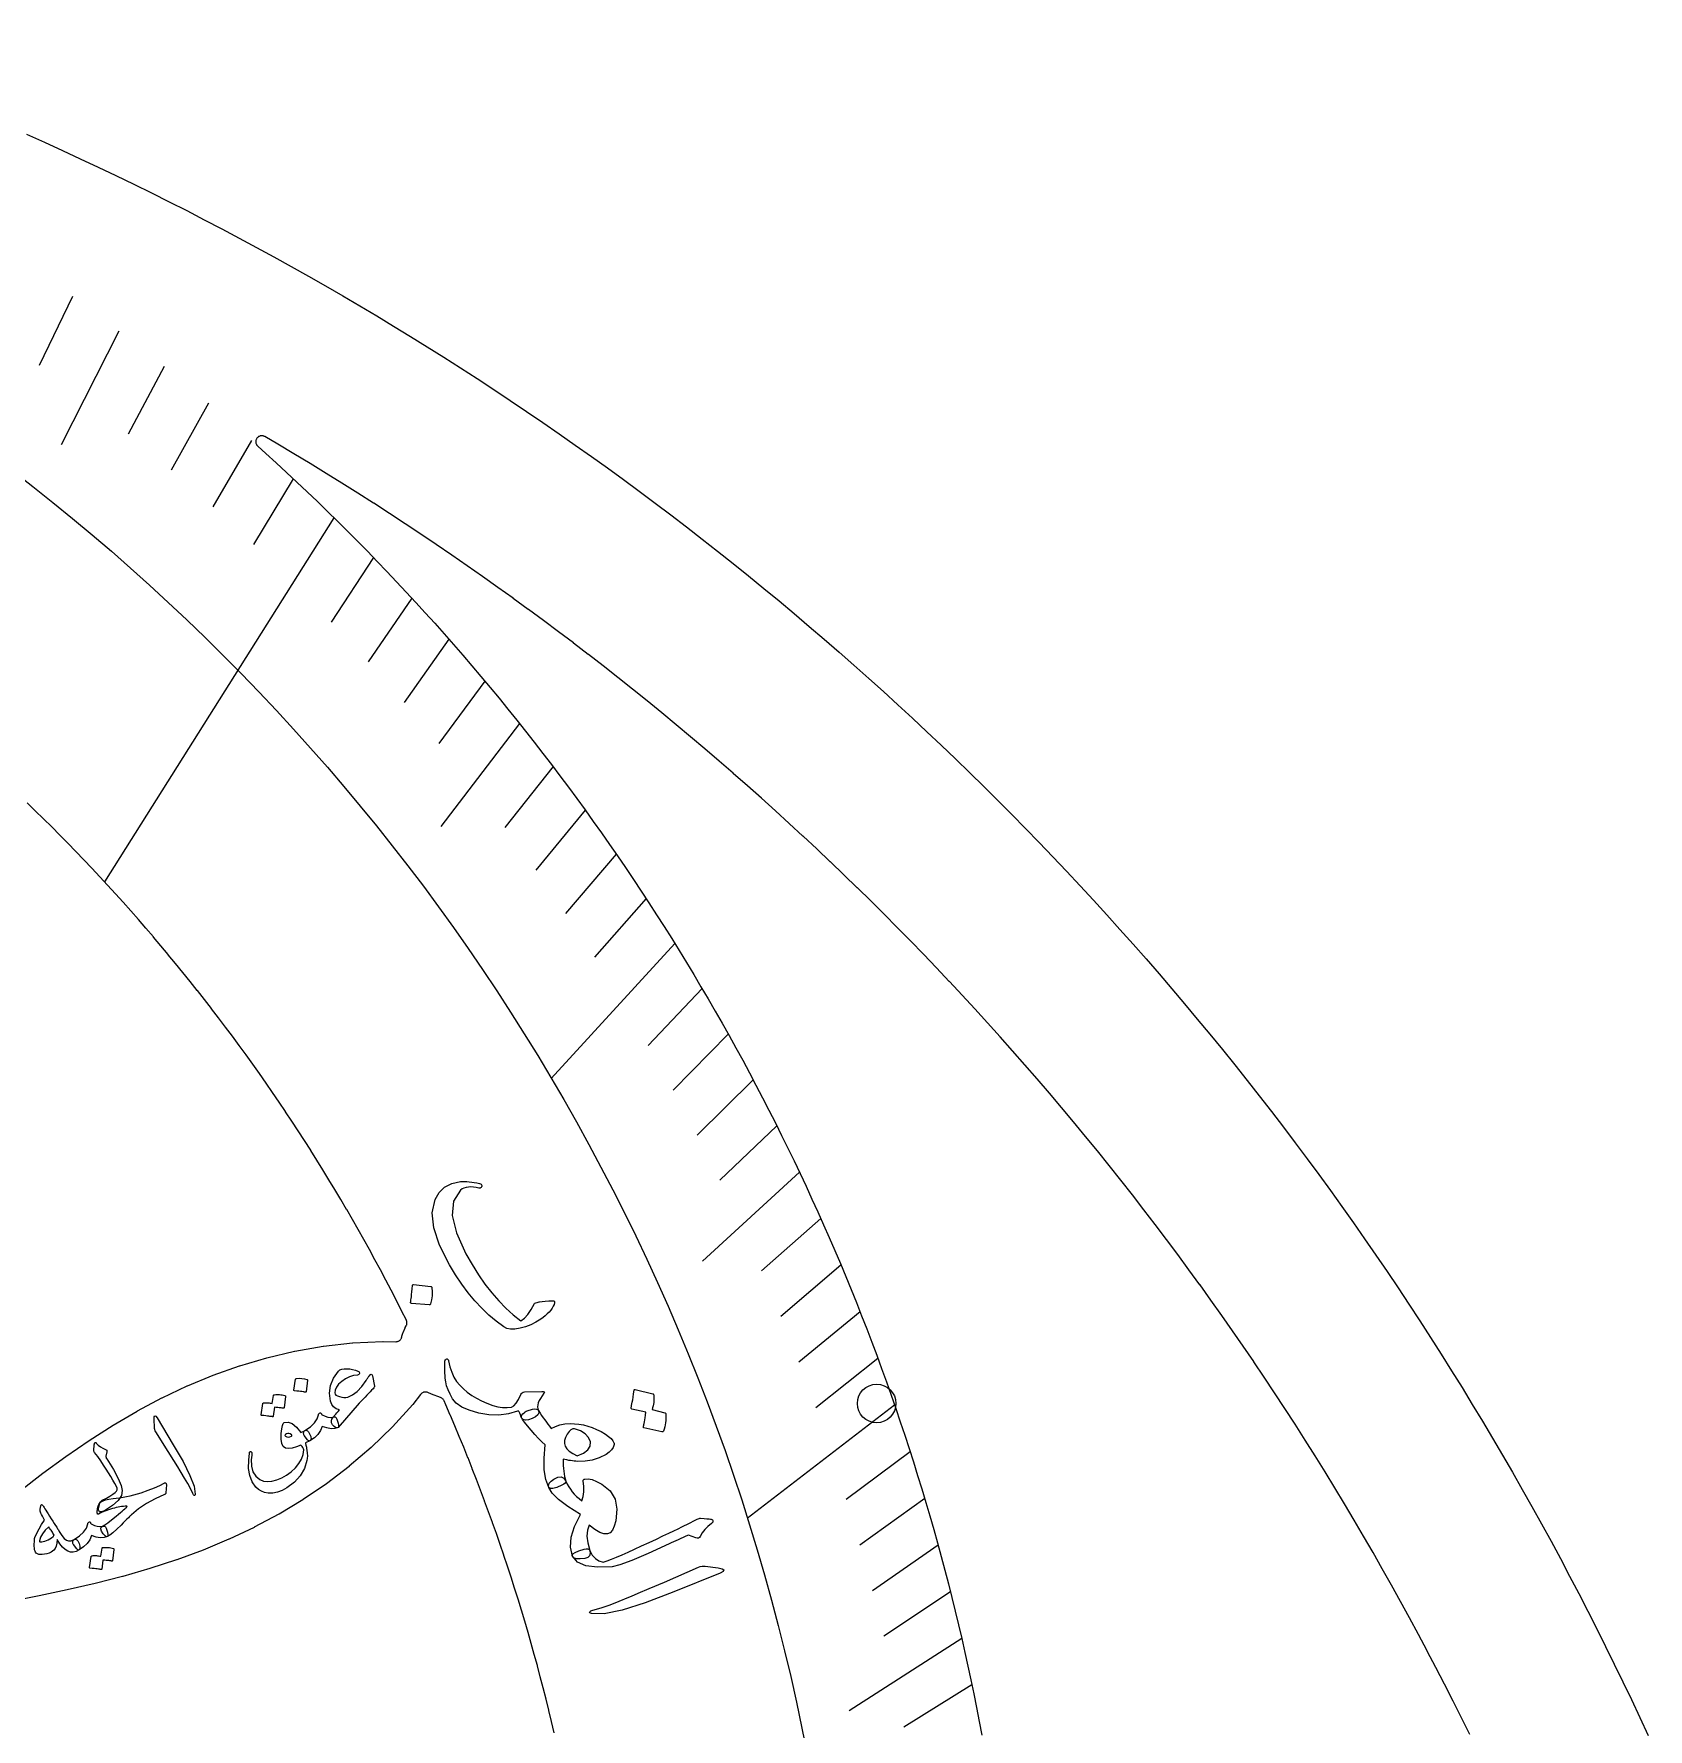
# Model space of a CAD drawing. Header units: millimetres. Extents: x -135 to 135, y -135 to 135.
# Drawn here: x 55 to 122.7, y 56.5 to 127.6 of the extents above; entities that cross this region are included whole.
import ezdxf

# ---------------------------------------------------------------- set-up
doc = ezdxf.new("R2010")
doc.units = ezdxf.units.MM
for name, color, linetype in [('CUT_INNER', 6, 'Continuous'), ('CUT_OUTER', 1, 'Continuous'), ('ENGRAVE', 7, 'Continuous'), ('ENGRAVE_FINE', 8, 'Continuous'), ('TEXT', 5, 'Continuous')]:
    doc.layers.add(name, color=color, linetype=linetype)

msp = doc.modelspace()

# ---------------------------------------------------------------- linework, layer by layer
at = {"layer": 'CUT_INNER'}
for points in [[(115.2547, 56.2532), (114.908, 56.958), (114.9073, 56.9594), (114.5564, 57.662), (114.5557, 57.6633), (114.2004, 58.3638), (114.1997, 58.3652), (113.8401, 59.0634), (113.8394, 59.0648), (113.4756, 59.7608), (113.4749, 59.7622), (113.1068, 60.456), (113.106, 60.4573), (112.7337, 61.1488), (112.733, 61.1502), (112.3564, 61.8394), (112.3556, 61.8407), (111.9748, 62.5276), (111.9741, 62.529), (111.589, 63.2135), (111.5883, 63.2149), (111.1991, 63.897), (111.1983, 63.8984), (110.8049, 64.5781), (110.8041, 64.5795), (110.4066, 65.2568), (110.4058, 65.2581), (110.0041, 65.933), (110.0033, 65.9343), (109.5975, 66.6067), (109.5967, 66.6081), (109.1867, 67.278), (109.1859, 67.2793), (108.7718, 67.9467), (108.771, 67.948), (108.3529, 68.6128), (108.3521, 68.6141), (107.9298, 69.2763), (107.929, 69.2776), (107.5027, 69.9373), (107.5019, 69.9386), (107.0716, 70.5956), (107.0707, 70.5969), (106.6364, 71.2512), (106.6355, 71.2525), (106.1972, 71.9042), (106.1963, 71.9055), (105.754, 72.5545), (105.7531, 72.5557), (105.3068, 73.202), (105.306, 73.2033), (104.8557, 73.8468), (104.8548, 73.848), (104.4006, 74.4888), (104.3997, 74.49), (103.9416, 75.128), (103.9407, 75.1292), (103.4786, 75.7643), (103.4777, 75.7655), (103.0118, 76.3978), (103.0109, 76.3991), (102.5411, 77.0284), (102.5402, 77.0297), (102.0665, 77.6562), (102.0656, 77.6574), (101.5881, 78.281), (101.5872, 78.2822), (101.1059, 78.9028), (101.105, 78.9041), (100.6199, 79.5217), (100.6189, 79.5229), (100.13, 80.1376), (100.1291, 80.1388), (99.6364, 80.7505), (99.6355, 80.7517), (99.1391, 81.3603), (99.1381, 81.3615), (98.638, 81.9671), (98.637, 81.9683), (98.1332, 82.5708), (98.1322, 82.572), (97.6247, 83.1714), (97.6237, 83.1726), (97.1125, 83.7688), (97.1115, 83.77), (96.5967, 84.3631), (96.5957, 84.3643), (96.0772, 84.9542), (96.0762, 84.9554), (95.5542, 85.5422), (95.5531, 85.5433), (95.0275, 86.1269), (95.0265, 86.128), (94.4972, 86.7083), (94.4962, 86.7095), (93.9634, 87.2865), (93.9624, 87.2876), (93.4261, 87.8614), (93.425, 87.8625), (92.8852, 88.433), (92.8842, 88.4341), (92.3409, 89.0013), (92.3398, 89.0024), (91.793, 89.5662), (91.7919, 89.5673), (91.2417, 90.1277), (91.2406, 90.1288), (90.687, 90.6859), (90.6859, 90.687), (90.1288, 91.2406), (90.1277, 91.2417), (89.5673, 91.7919), (89.5662, 91.793), (89.0024, 92.3398), (89.0013, 92.3409), (88.4341, 92.8842), (88.433, 92.8852), (87.8625, 93.425), (87.8614, 93.4261), (87.2876, 93.9624), (87.2865, 93.9634), (86.7095, 94.4962), (86.7083, 94.4972), (86.128, 95.0265), (86.1269, 95.0275), (85.5433, 95.5531), (85.5422, 95.5542), (84.9554, 96.0762), (84.9542, 96.0772), (84.3643, 96.5957), (84.3631, 96.5967), (83.77, 97.1115), (83.7688, 97.1125), (83.1726, 97.6237), (83.1714, 97.6247), (82.572, 98.1322), (82.5708, 98.1332), (81.9683, 98.637), (81.9671, 98.638), (81.3615, 99.1381), (81.3603, 99.1391), (80.7517, 99.6355), (80.7505, 99.6364), (80.1388, 100.1291), (80.1376, 100.13), (79.5229, 100.6189), (79.5217, 100.6199), (78.9041, 101.105), (78.9028, 101.1059), (78.2822, 101.5872), (78.281, 101.5881), (77.6574, 102.0656), (77.6562, 102.0665), (77.0297, 102.5402), (77.0284, 102.5411), (76.3991, 103.0109), (76.3978, 103.0118), (75.7655, 103.4777), (75.7643, 103.4786), (75.1292, 103.9407), (75.128, 103.9416), (74.49, 104.3997), (74.4888, 104.4006), (73.848, 104.8548), (73.8468, 104.8557), (73.2033, 105.306), (73.202, 105.3068), (72.5557, 105.7531), (72.5545, 105.754), (71.9055, 106.1963), (71.9042, 106.1972), (71.2525, 106.6355), (71.2512, 106.6364), (70.5969, 107.0707), (70.5956, 107.0716), (69.9386, 107.5019), (69.9373, 107.5027), (69.2776, 107.929), (69.2763, 107.9298), (68.6141, 108.3521), (68.6128, 108.3529), (67.948, 108.771), (67.9467, 108.7718), (67.2793, 109.1859), (67.278, 109.1867), (66.6081, 109.5967), (66.6067, 109.5975), (65.9343, 110.0033), (65.933, 110.0041), (65.2581, 110.4058), (65.2568, 110.4066), (64.7088, 110.7282), (64.6871, 110.7395), (64.6644, 110.7487), (64.641, 110.7556), (64.6169, 110.7602), (64.5925, 110.7624), (64.568, 110.7622), (64.5437, 110.7596), (64.5197, 110.7546), (64.4963, 110.7473), (64.4738, 110.7378), (64.4523, 110.7261), (64.432, 110.7124), (64.4132, 110.6967), (64.396, 110.6793), (64.3806, 110.6603), (64.3671, 110.6398), (64.3557, 110.6182), (64.3465, 110.5955), (64.3395, 110.572), (64.3348, 110.548), (64.3325, 110.5236), (64.3327, 110.4991), (64.3352, 110.4748), (64.3401, 110.4508), (64.3473, 110.4274), (64.3567, 110.4048), (64.3683, 110.3833), (64.382, 110.363), (64.3976, 110.3441), (64.415, 110.3268), (64.7531, 110.0223), (65.1902, 109.6236), (65.625, 109.2223), (66.0572, 108.8183), (66.4869, 108.4116), (66.9142, 108.0024), (67.3389, 107.5905), (67.7611, 107.176), (68.1807, 106.7589), (68.5978, 106.3393), (69.0123, 105.9171), (69.4242, 105.4924), (69.8335, 105.0652), (70.2401, 104.6354), (70.6441, 104.2032), (71.0455, 103.7685), (71.4441, 103.3313), (71.8401, 102.8917), (72.2334, 102.4497), (72.6239, 102.0053), (73.0118, 101.5585), (73.3968, 101.1093), (73.7791, 100.6578), (74.1587, 100.2039), (74.5354, 99.7477), (74.9093, 99.2892), (75.2805, 98.8285), (75.6487, 98.3654), (76.0142, 97.9001), (76.3767, 97.4326), (76.7364, 96.9628), (77.0932, 96.4909), (77.4471, 96.0168), (77.7981, 95.5405), (78.1462, 95.0621), (78.4913, 94.5815), (78.8335, 94.0988), (79.1726, 93.6141), (79.5089, 93.1272), (79.8421, 92.6384), (80.1723, 92.1474), (80.4995, 91.6545), (80.8236, 91.1596), (81.1447, 90.6626), (81.4628, 90.1638), (81.7778, 89.663), (82.0897, 89.1602), (82.3986, 88.6556), (82.7043, 88.149), (83.0069, 87.6406), (83.3064, 87.1304), (83.6027, 86.6183), (83.8959, 86.1044), (84.186, 85.5888), (84.4728, 85.0713), (84.7565, 84.5521), (85.037, 84.0312), (85.3143, 83.5086), (85.5884, 82.9843), (85.8593, 82.4583), (86.1269, 81.9306), (86.3913, 81.4013), (86.6525, 80.8704), (86.9103, 80.338), (87.1649, 79.8039), (87.4163, 79.2683), (87.6643, 78.7311), (87.909, 78.1925), (88.1504, 77.6523), (88.3885, 77.1107), (88.6233, 76.5677), (88.8547, 76.0232), (89.0828, 75.4773), (89.3076, 74.93), (89.529, 74.3813), (89.747, 73.8313), (89.9616, 73.2799), (90.1728, 72.7273), (90.3807, 72.1734), (90.5851, 71.6182), (90.7861, 71.0617), (90.9838, 70.5041), (91.1779, 69.9452), (91.3687, 69.3851), (91.556, 68.8239), (91.7399, 68.2616), (91.9203, 67.6981), (92.0972, 67.1336), (92.2707, 66.5679), (92.4407, 66.0012), (92.6073, 65.4335), (92.7703, 64.8648), (92.9299, 64.2951), (93.0859, 63.7244), (93.2385, 63.1527), (93.3875, 62.5802), (93.533, 62.0067), (93.675, 61.4324), (93.8135, 60.8571), (93.9484, 60.2811), (94.0799, 59.7042), (94.2077, 59.1266), (94.332, 58.5481), (94.4528, 57.9689), (94.57, 57.389), (94.6836, 56.8084), (94.7937, 56.2271)], [(54.4509, 66.4906), (55.4013, 67.2205), (55.4037, 67.2223), (56.3662, 67.9254), (56.3691, 67.9274), (57.3459, 68.5988), (57.3494, 68.6011), (58.3428, 69.236), (58.3469, 69.2384), (59.359, 69.8325), (59.3636, 69.8351), (60.3964, 70.3841), (60.4016, 70.3867), (61.457, 70.8868), (61.4626, 70.8894), (62.5424, 71.3372), (62.5485, 71.3396), (63.6541, 71.7321), (63.6605, 71.7342), (64.7935, 72.0684), (64.8003, 72.0702), (65.962, 72.3433), (65.9691, 72.3447), (67.1611, 72.5535), (67.1685, 72.5546), (68.3928, 72.6944), (68.4008, 72.695), (69.6609, 72.7574), (69.6706, 72.7575), (70.2024, 72.7427), (70.2271, 72.7432), (70.2517, 72.7462), (70.2758, 72.7516), (70.2993, 72.7593), (70.3219, 72.7693), (70.3434, 72.7815), (70.3636, 72.7958), (70.3823, 72.812), (70.3993, 72.83), (70.4144, 72.8495), (70.4275, 72.8705), (70.4385, 72.8926), (70.4473, 72.9157), (70.4537, 72.9396), (70.4575, 72.9569), (70.4606, 72.9687), (70.5178, 73.1462), (70.5221, 73.1577), (70.5964, 73.3287), (70.6019, 73.3397), (70.6424, 73.4126), (70.6532, 73.4344), (70.6618, 73.457), (70.6682, 73.4805), (70.6722, 73.5044), (70.674, 73.5286), (70.6733, 73.5529), (70.6703, 73.577), (70.665, 73.6006), (70.6574, 73.6237), (70.6477, 73.6459), (70.4515, 74.0386), (70.4508, 74.0399), (70.2326, 74.4702), (70.2319, 74.4715), (70.0111, 74.9004), (70.0103, 74.9018), (69.7869, 75.3293), (69.7861, 75.3307), (69.56, 75.7569), (69.5593, 75.7582), (69.3306, 76.183), (69.3299, 76.1843), (69.0986, 76.6077), (69.0978, 76.609), (68.8639, 77.0309), (68.8632, 77.0323), (68.6267, 77.4527), (68.6259, 77.4541), (68.3868, 77.8731), (68.3861, 77.8744), (68.1444, 78.292), (68.1436, 78.2933), (67.8995, 78.7094), (67.8987, 78.7107), (67.6519, 79.1252), (67.6511, 79.1265), (67.4019, 79.5396), (67.4011, 79.5409), (67.1492, 79.9524), (67.1484, 79.9537), (66.8941, 80.3636), (66.8933, 80.3649), (66.6365, 80.7733), (66.6356, 80.7746), (66.3763, 81.1813), (66.3755, 81.1826), (66.1136, 81.5878), (66.1128, 81.5891), (65.8485, 81.9927), (65.8476, 81.994), (65.5808, 82.3959), (65.58, 82.3972), (65.3107, 82.7975), (65.3099, 82.7987), (65.0382, 83.1974), (65.0373, 83.1986), (64.7632, 83.5956), (64.7623, 83.5969), (64.4857, 83.9921), (64.4848, 83.9934), (64.2058, 84.387), (64.205, 84.3882), (63.9236, 84.7801), (63.9227, 84.7813), (63.6389, 85.1714), (63.6379, 85.1727), (63.3518, 85.561), (63.3508, 85.5622), (63.0623, 85.9489), (63.0614, 85.9501), (62.7704, 86.3349), (62.7695, 86.3361), (62.4762, 86.7192), (62.4753, 86.7204), (62.1796, 87.1016), (62.1787, 87.1028), (61.8807, 87.4822), (61.8798, 87.4834), (61.5795, 87.861), (61.5785, 87.8622), (61.2759, 88.2379), (61.275, 88.2391), (60.9701, 88.6129), (60.9691, 88.6141), (60.6619, 88.9861), (60.6609, 88.9873), (60.3514, 89.3574), (60.3505, 89.3585), (60.0387, 89.7267), (60.0377, 89.7279), (59.7238, 90.0942), (59.7227, 90.0953), (59.4065, 90.4596), (59.4055, 90.4608), (59.0871, 90.8232), (59.086, 90.8243), (58.7654, 91.1847), (58.7643, 91.1859), (58.4415, 91.5443), (58.4404, 91.5455), (58.1154, 91.9019), (58.1143, 91.9031), (57.7871, 92.2575), (57.786, 92.2586), (57.4566, 92.6111), (57.4556, 92.6122), (57.124, 92.9626), (57.1229, 92.9637), (56.7892, 93.3121), (56.7881, 93.3132), (56.4523, 93.6595), (56.4512, 93.6606), (56.1133, 94.0049), (56.1122, 94.006), (55.7721, 94.3481), (55.771, 94.3492), (55.4288, 94.6893), (55.4278, 94.6904), (55.0835, 95.0283), (55.0824, 95.0294), (54.7361, 95.3653)], [(76.8488, 56.3309), (76.7388, 56.8006), (76.7384, 56.8021), (76.6255, 57.2711), (76.6251, 57.2726), (76.5094, 57.7409), (76.509, 57.7424), (76.3903, 58.21), (76.3899, 58.2115), (76.2684, 58.6784), (76.268, 58.6798), (76.1436, 59.146), (76.1432, 59.1474), (76.016, 59.6128), (76.0156, 59.6143), (75.8855, 60.0788), (75.8851, 60.0803), (75.7521, 60.544), (75.7517, 60.5455), (75.6159, 61.0084), (75.6155, 61.0099), (75.4769, 61.472), (75.4764, 61.4734), (75.335, 61.9347), (75.3345, 61.9361), (75.1902, 62.3965), (75.1898, 62.3979), (75.0427, 62.8574), (75.0422, 62.8588), (74.8923, 63.3174), (74.8918, 63.3188), (74.7391, 63.7764), (74.7386, 63.7779), (74.583, 64.2345), (74.5825, 64.236), (74.4242, 64.6917), (74.4237, 64.6931), (74.2626, 65.1479), (74.262, 65.1493), (74.0981, 65.603), (74.0976, 65.6045), (73.9309, 66.0572), (73.9304, 66.0586), (73.7609, 66.5103), (73.7604, 66.5117), (73.5881, 66.9624), (73.5876, 66.9638), (73.4126, 67.4133), (73.412, 67.4148), (73.2342, 67.8633), (73.2337, 67.8647), (73.0532, 68.3121), (73.0526, 68.3135), (72.8693, 68.7597), (72.8688, 68.7612), (72.6828, 69.2063), (72.6822, 69.2077), (72.4935, 69.6517), (72.4929, 69.6531), (72.3014, 70.0959), (72.3008, 70.0973), (72.2279, 70.2632), (72.2168, 70.2854), (72.2035, 70.3064), (72.1882, 70.326), (72.171, 70.344), (72.1522, 70.3602), (72.1318, 70.3744), (72.1101, 70.3866), (72.0873, 70.3965), (71.7026, 70.5416), (71.6969, 70.5439), (71.5445, 70.6101), (71.5207, 70.619), (71.4961, 70.6255), (71.471, 70.6294), (71.4457, 70.6308), (71.4203, 70.6296), (71.3952, 70.6258), (71.3706, 70.6195), (71.3467, 70.6107), (71.3239, 70.5996), (71.3023, 70.5862), (71.2822, 70.5707), (71.2638, 70.5532), (71.2472, 70.534), (70.9212, 70.1132), (70.915, 70.1058), (70.0674, 69.1714), (70.0618, 69.1656), (69.177, 68.3079), (69.1715, 68.3029), (68.2539, 67.5139), (68.2483, 67.5093), (67.3002, 66.7845), (67.2945, 66.7805), (66.3174, 66.1167), (66.3117, 66.113), (65.3069, 65.5073), (65.3012, 65.5041), (64.27, 64.9536), (64.2645, 64.9508), (63.2083, 64.4523), (63.2031, 64.4499), (62.1234, 63.9998), (62.1185, 63.9979), (61.0173, 63.5924), (61.0128, 63.5908), (59.8918, 63.2257), (59.8878, 63.2245), (58.7491, 62.8953), (58.7457, 62.8943), (57.5916, 62.5963), (57.5887, 62.5956), (56.4215, 62.324), (56.4191, 62.3234), (55.2411, 62.0734), (55.2393, 62.073), (54.0527, 61.8399)]]:
    msp.add_lwpolyline(points, dxfattribs=at)
at = {"layer": 'CUT_OUTER'}
msp.add_lwpolyline([(54.7069, 123.4186), (55.4631, 123.0806), (56.2173, 122.738), (56.9693, 122.3907), (57.7192, 122.0389), (58.467, 121.6824), (59.2125, 121.3214), (59.9558, 120.9558), (60.6968, 120.5856), (61.4356, 120.2109), (62.172, 119.8317), (62.9061, 119.448), (63.6379, 119.0597), (64.3672, 118.667), (65.0941, 118.2698), (65.8186, 117.8682), (66.5406, 117.4621), (67.2601, 117.0516), (67.977, 116.6367), (68.6914, 116.2174), (69.4032, 115.7938), (70.1124, 115.3657), (70.819, 114.9334), (71.5228, 114.4967), (72.224, 114.0556), (72.9225, 113.6103), (73.6182, 113.1608), (74.3112, 112.7069), (75.0013, 112.2488), (75.6887, 111.7865), (76.3732, 111.32), (77.0548, 110.8493), (77.7335, 110.3744), (78.4093, 109.8953), (79.0821, 109.4122), (79.7519, 108.9249), (80.4188, 108.4335), (81.0826, 107.938), (81.7434, 107.4384), (82.4011, 106.9349), (83.0557, 106.4272), (83.7071, 105.9156), (84.3554, 105.4), (85.0006, 104.8804), (85.6425, 104.3569), (86.2812, 103.8294), (86.9167, 103.2981), (87.5489, 102.7628), (88.1778, 102.2237), (88.8033, 101.6807), (89.4256, 101.1339), (90.0444, 100.5833), (90.6599, 100.0289), (91.2719, 99.4708), (91.8806, 98.9088), (92.4857, 98.3432), (93.0874, 97.7739), (93.6856, 97.2009), (94.2802, 96.6242), (94.8713, 96.0439), (95.4589, 95.46), (96.0428, 94.8724), (96.6231, 94.2813), (97.1998, 93.6867), (97.7728, 93.0885), (98.3422, 92.4869), (98.9078, 91.8817), (99.4697, 91.2731), (100.0279, 90.661), (100.5823, 90.0456), (101.1329, 89.4267), (101.6797, 88.8045), (102.2227, 88.1789), (102.7618, 87.55), (103.2971, 86.9178), (103.8285, 86.2824), (104.3559, 85.6437), (104.8795, 85.0018), (105.399, 84.3566), (105.9147, 83.7083), (106.4263, 83.0569), (106.9339, 82.4023), (107.4375, 81.7446), (107.9371, 81.0838), (108.4326, 80.42), (108.924, 79.7532), (109.4113, 79.0833), (109.8945, 78.4105), (110.3735, 77.7347), (110.8484, 77.056), (111.3191, 76.3744), (111.7856, 75.6899), (112.248, 75.0026), (112.7061, 74.3125), (113.1599, 73.6195), (113.6095, 72.9238), (114.0548, 72.2253), (114.4958, 71.5241), (114.9325, 70.8203), (115.3649, 70.1137), (115.793, 69.4045), (116.2166, 68.6927), (116.6359, 67.9783), (117.0509, 67.2614), (117.4614, 66.5419), (117.8674, 65.8199), (118.2691, 65.0955), (118.6663, 64.3686), (119.059, 63.6392), (119.4472, 62.9075), (119.831, 62.1734), (120.2102, 61.437), (120.5849, 60.6982), (120.9551, 59.9572), (121.3207, 59.2139), (121.6818, 58.4684), (122.0382, 57.7206), (122.3901, 56.9707), (122.7374, 56.2187)], dxfattribs=at)
at = {"layer": 'ENGRAVE'}
for points in [[(67.6106, 107.3243), (57.9846, 92.0441)], [(81.9053, 89.4584), (76.7185, 83.7933)], [(91.131, 70.0813), (84.9411, 65.3212)]]:
    msp.add_lwpolyline(points, dxfattribs=at)
for centre, radius in [((0, 38.5771), 89.0519), ((90.3767, 70.1511), 0.81)]:
    msp.add_circle(centre, radius, dxfattribs=at)
at = {"layer": 'ENGRAVE_FINE'}
for points in [[(56.6474, 116.6056), (55.2447, 113.7182)], [(58.5919, 115.1563), (56.1616, 110.3798)], [(60.4906, 113.6655), (58.9786, 110.8244)], [(62.3426, 112.1351), (60.7767, 109.3185)], [(64.1471, 110.5669), (62.5277, 107.7757)], [(65.9033, 108.9627), (64.2309, 106.1977)], [(69.2684, 105.6536), (67.4916, 102.9435)], [(70.8763, 103.9524), (69.0481, 101.271)], [(72.4337, 102.2224), (70.5546, 99.5705)], [(73.9405, 100.4656), (72.011, 97.844)], [(75.3962, 98.6836), (72.0951, 94.3629)], [(76.8007, 96.8783), (74.7724, 94.3198)], [(78.1539, 95.0514), (76.077, 92.5256)], [(79.4557, 93.2047), (77.331, 90.7123)], [(80.7061, 91.3398), (78.5341, 88.8816)], [(83.0533, 87.5621), (80.7887, 85.1747)], [(84.1503, 85.6526), (81.8405, 83.3016)], [(85.1966, 83.7315), (82.8423, 81.4177)], [(86.1924, 81.8002), (83.7943, 79.5243)], [(87.1382, 79.8604), (83.0648, 76.1271)], [(88.0343, 77.9133), (85.5507, 75.7152)], [(88.8811, 75.9605), (86.3559, 73.8024)], [(89.6792, 74.0034), (87.113, 71.8858)], [(90.4289, 72.0432), (87.8227, 69.9669)], [(91.7859, 68.1189), (89.1019, 66.127)], [(92.3943, 66.1573), (89.6727, 64.2085)], [(92.9568, 64.1975), (90.1983, 62.2925)], [(93.4741, 62.2408), (90.6796, 60.38)], [(93.9468, 60.2881), (89.2234, 57.257)], [(94.3757, 58.3405), (91.5118, 56.5701)]]:
    msp.add_lwpolyline(points, dxfattribs=at)
at = {"layer": 'TEXT'}
for points in [[(76.8507, 74.3108), (76.8102, 74.2279), (76.7608, 74.1464), (76.7026, 74.0662), (76.6355, 73.9874), (76.5601, 73.9102), (76.4769, 73.8348), (76.3857, 73.7611), (76.2868, 73.6893), (76.0808, 73.5604), (75.8669, 73.4538), (75.6452, 73.3695), (75.4157, 73.307), (75.201, 73.2733), (75.0159, 73.2716), (74.8603, 73.3018), (74.7343, 73.3639), (74.4195, 73.5995), (74.1133, 73.8606), (73.8154, 74.1473), (73.5253, 74.4595), (73.2438, 74.7979), (72.9713, 75.1629), (72.7075, 75.5547), (72.4518, 75.9733), (72.0352, 76.7901), (71.7943, 77.5154), (71.7319, 78.1536), (71.8507, 78.7073), (72.0191, 79.003), (72.2527, 79.2276), (72.5523, 79.3803), (72.9183, 79.46), (73.0038, 79.4654), (73.0936, 79.4664), (73.1877, 79.4629), (73.286, 79.455), (73.3886, 79.4426), (73.4955, 79.4256), (73.6067, 79.4042), (73.7222, 79.3781), (73.7567, 79.3672), (73.7835, 79.3506), (73.8024, 79.3285), (73.8134, 79.3008), (73.8165, 79.2797), (73.8125, 79.2585), (73.8013, 79.237), (73.783, 79.2152), (73.7635, 79.199), (73.7413, 79.1898), (73.7164, 79.1877), (73.6888, 79.1927), (73.5775, 79.2153), (73.4671, 79.2296), (73.3576, 79.2357), (73.2489, 79.2335), (73.1518, 79.2193), (73.0652, 79.1926), (72.9892, 79.1534), (72.9238, 79.1018), (72.6321, 78.6369), (72.575, 78.0395), (72.7487, 77.3079), (73.1489, 76.4372), (73.4073, 75.9787), (73.6731, 75.5513), (73.9469, 75.1547), (74.2291, 74.789), (74.5206, 74.4534), (74.822, 74.1476), (75.1336, 73.8714), (75.4559, 73.6248), (75.5999, 73.7304), (75.7423, 73.8848), (75.8827, 74.0883), (76.0209, 74.3412), (76.0387, 74.3556), (76.0767, 74.3722), (76.1346, 74.3912), (76.2126, 74.4124), (76.2214, 74.4124), (76.2288, 74.4129), (76.2348, 74.4139), (76.2393, 74.4155), (76.3492, 74.4362), (76.4761, 74.4506), (76.6201, 74.4585), (76.7812, 74.4598), (76.8342, 74.4518), (76.8635, 74.4242), (76.869, 74.3772), (76.8507, 74.3108)], [(71.6769, 75.0651), (71.691, 75.0607), (71.7032, 75.0508), (71.7134, 75.0353), (71.7218, 75.0142), (71.7343, 74.8416), (71.7289, 74.6707), (71.7058, 74.5015), (71.6649, 74.3341), (71.6554, 74.3151), (71.6427, 74.3025), (71.6268, 74.2963), (71.6077, 74.2965), (70.8594, 74.3488), (70.8393, 74.3545), (70.8277, 74.3691), (70.8248, 74.3926), (70.8304, 74.425), (70.8353, 74.453), (70.8417, 74.4966), (70.8498, 74.5558), (70.8593, 74.6307), (70.87, 74.7221), (70.8811, 74.831), (70.8926, 74.9574), (70.9046, 75.1014), (70.9084, 75.1217), (70.916, 75.1348), (70.9273, 75.1406), (70.9424, 75.1392)], [(75.6041, 70.6342), (76.3315, 70.658), (76.3926, 70.6522), (76.4279, 70.6366), (76.4374, 70.6113), (76.421, 70.5763), (76.3386, 70.4651), (76.271, 70.3626), (76.2181, 70.2687), (76.18, 70.1833), (76.1589, 70.0982), (76.1539, 70.0131), (76.165, 69.9278), (76.192, 69.8424), (76.2039, 69.7518), (76.1629, 69.667), (76.069, 69.5879), (75.9224, 69.5146), (75.7653, 69.4641), (75.6401, 69.4536), (75.5466, 69.4829), (75.485, 69.5522), (75.4565, 69.6131), (75.4296, 69.6758), (75.4041, 69.7402), (75.3802, 69.8064), (75.3727, 69.8162), (75.3597, 69.8227), (75.3412, 69.8257), (75.3172, 69.8253), (74.929, 69.7125), (74.5272, 69.6627), (74.1118, 69.675), (73.6828, 69.7486), (73.2874, 69.8635), (72.9727, 70.0009), (72.7384, 70.1617), (72.5842, 70.3467), (72.4807, 70.5386), (72.3987, 70.7201), (72.3382, 70.8913), (72.2992, 71.0522), (72.2878, 71.1345), (72.2779, 71.2235), (72.2695, 71.3195), (72.2625, 71.4222), (72.2581, 71.5318), (72.2574, 71.6483), (72.2604, 71.7716), (72.2671, 71.9018), (72.2675, 71.9339), (72.2728, 71.9604), (72.283, 71.9813), (72.2981, 71.9967), (72.3205, 72.0127), (72.3407, 72.0209), (72.3586, 72.0213), (72.3743, 72.014), (72.3907, 72.0025), (72.4031, 71.9869), (72.4116, 71.9673), (72.4161, 71.9436), (72.4738, 71.6881), (72.549, 71.4587), (72.642, 71.2553), (72.753, 71.0777), (72.8881, 70.9132), (73.039, 70.7603), (73.2057, 70.619), (73.3884, 70.489), (73.5867, 70.3697), (73.8006, 70.2603), (74.03, 70.1606), (74.275, 70.0707), (74.4872, 70.0144), (74.6877, 69.9829), (74.8764, 69.9762), (75.0534, 69.9947), (75.1572, 70.0545), (75.2586, 70.1642), (75.3573, 70.3238), (75.453, 70.5338), (75.4761, 70.5731), (75.5089, 70.603), (75.5516, 70.6234), (75.6041, 70.6342)], [(66.0042, 71.1725), (66.0074, 71.1815), (66.0141, 71.1892), (66.0245, 71.1955), (66.0385, 71.2007), (66.1511, 71.2071), (66.2622, 71.2024), (66.372, 71.1866), (66.4802, 71.1597), (66.4924, 71.1536), (66.5004, 71.1454), (66.5041, 71.1353), (66.5035, 71.1231), (66.4497, 70.6455), (66.4454, 70.6327), (66.4355, 70.6254), (66.4199, 70.6236), (66.3988, 70.6274), (66.3805, 70.6307), (66.3521, 70.6351), (66.3134, 70.6406), (66.2645, 70.6472), (66.2048, 70.6547), (66.1338, 70.6627), (66.0512, 70.6713), (65.9573, 70.6804), (65.9441, 70.6831), (65.9358, 70.6881), (65.9324, 70.6954), (65.9338, 70.7049)], [(69.2214, 71.3139), (69.3081, 70.879), (69.3061, 70.8549), (69.2962, 70.8287), (69.2784, 70.8002), (69.2528, 70.7695), (69.1922, 70.7094), (69.1283, 70.6444), (69.0611, 70.5745), (68.9907, 70.4998), (68.9168, 70.4204), (68.8395, 70.3368), (68.7585, 70.2489), (68.674, 70.1567), (67.7857, 69.1416), (67.7294, 69.1287), (67.6721, 69.1429), (67.6139, 69.1841), (67.5548, 69.2525), (67.5116, 69.3343), (67.5013, 69.4161), (67.5236, 69.4977), (67.5788, 69.5792), (67.5863, 69.5881), (67.6013, 69.6054), (67.6239, 69.6312), (67.6541, 69.6653), (67.6916, 69.7074), (67.7364, 69.757), (67.7884, 69.8142), (67.8476, 69.8788), (67.7072, 69.931), (67.5972, 70.0088), (67.5175, 70.112), (67.4682, 70.2408), (67.4219, 70.5807), (67.4629, 70.9061), (67.591, 71.2169), (67.8063, 71.5132), (67.8628, 71.5582), (67.9385, 71.5891), (68.0335, 71.6062), (68.1476, 71.6092), (68.2727, 71.5988), (68.393, 71.578), (68.5085, 71.5468), (68.6193, 71.5051), (68.6536, 71.4867), (68.6756, 71.4648), (68.6851, 71.4391), (68.6822, 71.4099), (68.6699, 71.3825), (68.6511, 71.3625), (68.6258, 71.3498), (68.5941, 71.3445), (68.4269, 71.3215), (68.2623, 71.2693), (68.1004, 71.1879), (67.9411, 71.0773), (67.8068, 70.9564), (67.7121, 70.8351), (67.6571, 70.7131), (67.6418, 70.5906), (67.6556, 70.5458), (67.6941, 70.5053), (67.7573, 70.469), (67.8453, 70.437), (67.9393, 70.4145), (68.0275, 70.4042), (68.1099, 70.406), (68.1866, 70.4199), (68.3929, 70.5112), (68.5905, 70.6571), (68.7794, 70.8576), (68.9596, 71.1127), (68.9781, 71.1419), (68.9963, 71.1703), (69.0142, 71.1977), (69.0318, 71.2242), (69.0489, 71.2494), (69.0653, 71.2728), (69.0811, 71.2944), (69.0963, 71.3142), (69.1395, 71.3667), (69.1748, 71.3841), (69.2021, 71.3665), (69.2214, 71.3139)], [(65.0774, 70.4903), (65.0807, 70.4993), (65.0874, 70.5069), (65.0978, 70.5133), (65.1117, 70.5184), (65.1681, 70.5231), (65.2238, 70.5253), (65.2788, 70.5249), (65.3332, 70.522), (65.3873, 70.5164), (65.4417, 70.5079), (65.4963, 70.4966), (65.5512, 70.4824), (65.5636, 70.4759), (65.5719, 70.4669), (65.5763, 70.4552), (65.5768, 70.4409), (65.5182, 69.961), (65.5141, 69.9531), (65.5047, 69.9487), (65.4899, 69.9477), (65.4698, 69.95), (65.4549, 69.954), (65.4318, 69.9581), (65.4004, 69.9624), (65.3607, 69.9669), (65.3123, 69.9717), (65.2548, 69.977), (65.1881, 69.9828), (65.1122, 69.9891), (65.0631, 69.6149), (65.0588, 69.6021), (65.0488, 69.5948), (65.0333, 69.593), (65.0122, 69.5968), (64.9939, 69.6), (64.9655, 69.6044), (64.9268, 69.6099), (64.8779, 69.6166), (64.8182, 69.624), (64.7471, 69.632), (64.6646, 69.6406), (64.5707, 69.6497), (64.5596, 69.6534), (64.5529, 69.6591), (64.5503, 69.6669), (64.552, 69.6766), (64.6224, 70.1442), (64.6256, 70.1531), (64.6324, 70.1608), (64.6428, 70.1672), (64.6567, 70.1723), (64.7037, 70.1784), (64.7504, 70.1817), (64.797, 70.1823), (64.8433, 70.1803), (64.8893, 70.1758), (64.9348, 70.1692), (64.9798, 70.1606), (65.0243, 70.1498)], [(81.4934, 69.7646), (81.5073, 69.758), (81.5188, 69.7457), (81.5279, 69.7277), (81.5347, 69.7041), (81.5367, 69.611), (81.5346, 69.5194), (81.5284, 69.4293), (81.5182, 69.3407), (81.5036, 69.2529), (81.4844, 69.1653), (81.4606, 69.0778), (81.432, 68.9904), (81.4205, 68.9713), (81.4052, 68.959), (81.3862, 68.9537), (81.3635, 68.9553), (80.6102, 69.125), (80.5981, 69.1328), (80.5921, 69.1487), (80.592, 69.1728), (80.598, 69.2051), (80.6057, 69.2287), (80.6147, 69.2656), (80.6247, 69.316), (80.6359, 69.3798), (80.6484, 69.4577), (80.6626, 69.5505), (80.6783, 69.6582), (80.6956, 69.7808), (80.1073, 69.9112), (80.0874, 69.9199), (80.0767, 69.9369), (80.0753, 69.9623), (80.0832, 69.996), (80.0899, 70.0252), (80.0994, 70.0708), (80.1115, 70.1329), (80.1262, 70.2113), (80.143, 70.3073), (80.1616, 70.4218), (80.1817, 70.5548), (80.2034, 70.7065), (80.2101, 70.7241), (80.2197, 70.7344), (80.2321, 70.7376), (80.2474, 70.7337), (80.9839, 70.5595), (80.9978, 70.5531), (81.0095, 70.5409), (81.0188, 70.5231), (81.0258, 70.4996), (81.0316, 70.4218), (81.033, 70.3448), (81.0301, 70.2685), (81.0228, 70.193), (81.0118, 70.1184), (80.9973, 70.045), (80.9796, 69.9726), (80.9585, 69.9015)], [(67.5788, 69.5792), (67.6233, 69.5849), (67.6577, 69.5852), (67.6821, 69.5801), (67.6965, 69.5694), (67.7105, 69.5492), (67.7243, 69.523), (67.7381, 69.4909), (67.7517, 69.4527), (67.7884, 69.3269), (67.8064, 69.2332), (67.8055, 69.1714), (67.7857, 69.1416), (67.6457, 69.098), (67.4881, 69.0916), (67.313, 69.1221), (67.1204, 69.1898), (67.0514, 69.0118), (66.9416, 68.8509), (66.7909, 68.7071), (66.5995, 68.5805), (66.5751, 68.5746), (66.5507, 68.5798), (66.5263, 68.5961), (66.5018, 68.6235), (66.3663, 68.8093), (66.3513, 68.8301), (66.3414, 68.8556), (66.3368, 68.8858), (66.3374, 68.9206), (66.3432, 68.9501), (66.3543, 68.9762), (66.3707, 68.9989), (66.3925, 69.0181), (66.6208, 69.1707), (66.7915, 69.3317), (66.9047, 69.5013), (66.9603, 69.6793), (66.9656, 69.7026), (66.9757, 69.7223), (66.9904, 69.7382), (67.01, 69.7504), (67.0304, 69.7567), (67.048, 69.755), (67.0626, 69.7452), (67.0744, 69.7273), (67.0836, 69.7094), (67.0929, 69.6944), (67.1023, 69.6825), (67.1117, 69.6736), (67.2399, 69.6141), (67.3605, 69.5785), (67.4734, 69.5669), (67.5788, 69.5792)], [(79.3569, 68.5019), (79.361, 68.4901), (79.3643, 68.4792), (79.3667, 68.4691), (79.3682, 68.4599), (79.369, 68.4509), (79.3693, 68.4418), (79.3691, 68.4325), (79.3684, 68.423), (79.3297, 68.3073), (79.2594, 68.1997), (79.1578, 68.1001), (79.0248, 68.0086), (78.7383, 67.867), (78.4446, 67.772), (78.144, 67.7231), (77.8364, 67.7199), (77.762, 67.7249), (77.6868, 67.7318), (77.6109, 67.7406), (77.5343, 67.7513), (77.457, 67.764), (77.3789, 67.7786), (77.3, 67.795), (77.2204, 67.8134), (77.2244, 67.6775), (77.2311, 67.5473), (77.2406, 67.4227), (77.2529, 67.3038), (77.2686, 67.1907), (77.2881, 67.0836), (77.3115, 66.9824), (77.3388, 66.8872), (77.3393, 66.8471), (77.312, 66.8058), (77.2569, 66.7633), (77.1739, 66.7196), (76.9574, 66.6273), (76.793, 66.5807), (76.6809, 66.5798), (76.6211, 66.6244), (76.4995, 66.9603), (76.4352, 67.3689), (76.4268, 67.8513), (76.4731, 68.4087), (76.3364, 68.5367), (76.1921, 68.6829), (76.0403, 68.8469), (75.8807, 69.0288), (75.7266, 69.2124), (75.6086, 69.362), (75.527, 69.4777), (75.4818, 69.5599), (75.4748, 69.6077), (75.4918, 69.6586), (75.5326, 69.7126), (75.5975, 69.7699), (75.6365, 69.7976), (75.677, 69.8219), (75.7189, 69.8429), (75.7622, 69.8604), (75.8064, 69.8756), (75.8513, 69.8893), (75.8968, 69.9016), (75.9429, 69.9124), (76.0319, 69.9219), (76.1026, 69.9147), (76.155, 69.8907), (76.1889, 69.8501), (76.2549, 69.7471), (76.321, 69.6475), (76.3873, 69.5512), (76.4538, 69.4584), (76.5209, 69.368), (76.5889, 69.279), (76.658, 69.1915), (76.728, 69.1054), (76.8992, 69.1905), (77.0874, 69.2529), (77.2928, 69.2924), (77.5153, 69.3087), (77.702, 69.3027), (77.8884, 69.283), (78.0744, 69.2496), (78.2599, 69.2024), (78.4454, 69.1403), (78.6312, 69.0622), (78.8173, 68.9681), (79.0035, 68.8579), (79.134, 68.7662), (79.2364, 68.6761), (79.3107, 68.588), (79.3569, 68.5019)], [(60.0657, 69.4764), (60.0696, 69.5883), (60.0921, 69.6376), (60.133, 69.6242), (60.1923, 69.5482), (60.8675, 68.4099), (61.2799, 67.7103), (61.571, 67.1333), (61.7409, 66.679), (61.7896, 66.3472), (61.7847, 66.3159), (61.7764, 66.2964), (61.7648, 66.2887), (61.7499, 66.2928), (61.7346, 66.303), (61.7198, 66.3187), (61.7054, 66.3398), (61.6913, 66.3662), (61.5917, 66.5768), (61.4764, 66.7956), (61.3453, 67.0225), (61.1984, 67.2575), (61.1613, 67.3195), (61.0591, 67.4861), (60.8918, 67.7573), (60.6594, 68.133), (60.1362, 68.9624), (60.1117, 69.0081), (60.0937, 69.0523), (60.0823, 69.0953), (60.0775, 69.1369)], [(65.5193, 69.3547), (65.6839, 69.3701), (65.8551, 69.3053), (66.0329, 69.1604), (66.2175, 68.9353), (66.3974, 69.0204), (66.4336, 69.0294), (66.4696, 69.0218), (66.5051, 68.9977), (66.5403, 68.9571), (66.5575, 68.9321), (66.5741, 68.9061), (66.59, 68.8791), (66.6054, 68.851), (66.6192, 68.8222), (66.6306, 68.793), (66.6395, 68.7635), (66.6461, 68.7335), (66.6515, 68.6788), (66.6464, 68.6354), (66.6306, 68.6034), (66.6043, 68.5828), (66.4147, 68.4931), (66.4176, 68.4791), (66.4221, 68.4587), (66.428, 68.4319), (66.4355, 68.3988), (66.444, 68.3588), (66.4531, 68.3113), (66.4628, 68.2562), (66.4731, 68.1935), (66.4903, 68.0644), (66.4972, 67.9476), (66.4939, 67.843), (66.4803, 67.7507), (66.3748, 67.4179), (66.1988, 67.1163), (65.9521, 66.8461), (65.6349, 66.6072), (65.4379, 66.501), (65.2419, 66.4287), (65.0469, 66.3905), (64.853, 66.3861), (64.7017, 66.4127), (64.5648, 66.464), (64.4423, 66.5399), (64.3341, 66.6405), (64.1815, 66.8617), (64.0806, 67.1229), (64.0314, 67.4243), (64.0339, 67.7657), (64.0622, 68.0706), (64.0655, 68.0904), (64.072, 68.1065), (64.0818, 68.1189), (64.0947, 68.1277), (64.1091, 68.1318), (64.1231, 68.1306), (64.1366, 68.124), (64.1497, 68.112), (64.1598, 68.0993), (64.1666, 68.0858), (64.1701, 68.0714), (64.1702, 68.0562), (64.1606, 67.968), (64.1529, 67.8978), (64.1471, 67.8456), (64.1432, 67.8114), (64.1464, 67.5255), (64.2081, 67.2874), (64.3283, 67.0969), (64.5069, 66.9542), (64.6527, 66.8945), (64.8191, 66.8728), (65.0062, 66.8892), (65.214, 66.9436), (65.4263, 67.0302), (65.6268, 67.1433), (65.8155, 67.2827), (65.9925, 67.4486), (66.1426, 67.6304), (66.2508, 67.8177), (66.3169, 68.0104), (66.3411, 68.2084), (66.3309, 68.2505), (66.3082, 68.297), (66.2729, 68.348), (66.2251, 68.4034), (66.0336, 68.324), (65.8627, 68.2767), (65.7123, 68.2613), (65.5824, 68.278), (65.4831, 68.3418), (65.4193, 68.4656), (65.3911, 68.6493), (65.3986, 68.8931), (65.4232, 69.0839), (65.4515, 69.2245), (65.4836, 69.3148), (65.5193, 69.3547)], [(78.3778, 68.5447), (78.2954, 68.7282), (78.1558, 68.879), (77.959, 68.9969), (77.7053, 69.0815), (77.6314, 69.0839), (77.5545, 69.0474), (77.4746, 68.9721), (77.3916, 68.858), (77.3242, 68.7242), (77.2882, 68.5971), (77.2836, 68.4768), (77.3105, 68.363), (77.3753, 68.252), (77.4817, 68.1477), (77.6297, 68.0499), (77.8193, 67.9584), (78.0811, 68.0703), (78.2616, 68.2053), (78.3605, 68.3634), (78.3778, 68.5447)], [(58.4933, 66.6623), (58.4164, 66.797), (58.3339, 66.9379), (58.2459, 67.0852), (58.1523, 67.2387), (58.0525, 67.399), (57.9459, 67.5665), (57.8326, 67.7412), (57.7125, 67.9232), (57.5599, 68.0949), (57.5469, 68.1208), (57.5382, 68.1471), (57.5337, 68.174), (57.5334, 68.2013), (57.5341, 68.2158), (57.5359, 68.2353), (57.5387, 68.2596), (57.5425, 68.289), (57.5469, 68.3234), (57.5513, 68.363), (57.5559, 68.408), (57.5606, 68.4582), (57.5628, 68.4748), (57.5685, 68.4887), (57.5778, 68.4997), (57.5906, 68.508), (57.603, 68.5109), (57.6159, 68.5081), (57.6292, 68.4995), (57.643, 68.4852), (57.7217, 68.4053), (57.8123, 68.3348), (57.9149, 68.2736), (58.0294, 68.2218), (58.0594, 68.2062), (58.0779, 68.1852), (58.0849, 68.1588), (58.0803, 68.1268), (58.0448, 67.9376), (58.0448, 67.9164), (58.0504, 67.8911), (58.0617, 67.8619), (58.0785, 67.8286), (58.3577, 67.3783), (58.5598, 67.0061), (58.6847, 66.7119), (58.7327, 66.4959), (58.6963, 66.285), (58.5604, 66.0738), (58.325, 65.8625), (57.99, 65.6508), (57.8547, 65.5958), (57.7701, 65.6063), (57.7363, 65.6826), (57.7532, 65.8244), (57.7584, 65.8445), (57.7634, 65.8642), (57.7683, 65.8834), (57.773, 65.9022), (57.7775, 65.9205), (57.7819, 65.9384), (57.7861, 65.9558), (57.7902, 65.9728), (57.8034, 66.0077), (57.8247, 66.0382), (57.854, 66.0643), (57.8913, 66.086), (58.0631, 66.174), (58.2114, 66.2583), (58.3362, 66.3389), (58.4374, 66.4157), (58.4895, 66.4698), (58.5163, 66.5289), (58.5175, 66.5931), (58.4933, 66.6623)], [(65.8327, 68.8306), (65.7777, 68.8697), (65.7239, 68.8908), (65.6712, 68.8937), (65.6196, 68.8786), (65.5786, 68.8544), (65.5578, 68.83), (65.5571, 68.8055), (65.5766, 68.7809), (65.6324, 68.7486), (65.6935, 68.7381), (65.7599, 68.7494), (65.8316, 68.7825), (65.8436, 68.7934), (65.8477, 68.805), (65.8441, 68.8175), (65.8327, 68.8306)], [(78.3424, 63.978), (78.3626, 63.8553), (78.335, 63.7592), (78.2597, 63.6899), (78.1369, 63.6471), (77.9329, 63.6245), (77.778, 63.6328), (77.6722, 63.672), (77.6154, 63.7423), (77.53, 64.1182), (77.5582, 64.5335), (77.6994, 64.99), (77.9531, 65.4892), (77.4268, 65.8267), (77.0292, 66.1268), (76.7605, 66.392), (76.6211, 66.6244), (76.6097, 66.714), (76.6415, 66.8029), (76.7164, 66.8911), (76.8346, 66.9787), (77.0056, 67.0548), (77.1467, 67.065), (77.2578, 67.0091), (77.3388, 66.8872), (77.3952, 66.7698), (77.4588, 66.6568), (77.5298, 66.548), (77.6081, 66.4433), (77.6942, 66.3431), (77.7886, 66.2473), (77.8914, 66.156), (78.0026, 66.0691), (78.0669, 66.247), (78.0986, 66.4463), (78.0974, 66.6669), (78.0631, 66.9085), (78.0642, 66.932), (78.0767, 66.9518), (78.1008, 66.9679), (78.1364, 66.9803), (78.2724, 66.9867), (78.4374, 66.9537), (78.6312, 66.881), (78.8538, 66.768), (79.1933, 66.4859), (79.4039, 66.1331), (79.4845, 65.7112), (79.4343, 65.2223), (79.3704, 65.0015), (79.2898, 64.8365), (79.193, 64.7271), (79.08, 64.673), (78.9384, 64.6754), (78.7633, 64.738), (78.5547, 64.8604), (78.3123, 65.0418), (78.2422, 64.8308), (78.2241, 64.5833), (78.2577, 64.2992), (78.3424, 63.978)], [(58.3428, 66.1628), (58.4805, 66.1736), (58.6213, 66.1904), (58.7653, 66.2131), (58.9123, 66.2418), (59.0621, 66.2758), (59.2141, 66.3145), (59.3682, 66.3581), (59.5246, 66.4064), (59.8235, 66.5065), (60.0829, 66.6065), (60.303, 66.7065), (60.4836, 66.8064), (60.5037, 66.8159), (60.5224, 66.8188), (60.5398, 66.8151), (60.5558, 66.8049), (60.5691, 66.79), (60.5785, 66.7725), (60.584, 66.7524), (60.5854, 66.7296), (60.5614, 66.403), (60.5569, 66.3756), (60.5447, 66.3534), (60.5248, 66.3366), (60.4972, 66.325), (60.106, 66.1481), (59.7456, 65.9487), (59.4159, 65.7266), (59.1171, 65.4819), (59.1006, 65.4679), (59.0732, 65.4425), (59.0349, 65.4056), (58.9856, 65.3572), (58.9254, 65.2973), (58.8543, 65.226), (58.7723, 65.1431), (58.6794, 65.0488), (58.4977, 64.8691), (58.3416, 64.7284), (58.2109, 64.6264), (58.1058, 64.5633), (58.0729, 64.5604), (58.0328, 64.5793), (57.9852, 64.6201), (57.9304, 64.6826), (57.863, 64.7943), (57.8362, 64.885), (57.8497, 64.9546), (57.9037, 65.0032), (57.9948, 65.0582), (58.1198, 65.147), (58.2785, 65.2697), (58.4711, 65.4262), (58.5679, 65.5057), (58.6527, 65.5753), (58.7253, 65.6351), (58.7859, 65.6852), (58.8341, 65.7252), (58.8695, 65.7552), (58.8923, 65.7751), (58.9024, 65.7849), (58.9058, 65.7893), (58.9088, 65.7931), (58.9114, 65.7964), (58.9135, 65.7991), (58.9154, 65.8013), (58.9175, 65.8032), (58.9197, 65.8048), (58.9221, 65.8061), (58.9335, 65.8204), (58.9358, 65.8305), (58.929, 65.8362), (58.9131, 65.8376), (58.846, 65.8372), (58.7768, 65.8333), (58.7056, 65.8259), (58.6324, 65.8148), (58.5569, 65.8005), (58.4792, 65.7833), (58.3991, 65.7631), (58.3168, 65.7399), (58.2365, 65.7158), (58.1581, 65.6902), (58.0814, 65.6632), (58.0065, 65.6348), (57.9341, 65.6051), (57.8651, 65.5739), (57.7992, 65.5413), (57.7367, 65.5072), (57.719, 65.5015), (57.7047, 65.5025), (57.6939, 65.5104), (57.6866, 65.5252), (57.6823, 65.5555), (57.6801, 65.5861), (57.68, 65.6169), (57.682, 65.648), (57.6856, 65.6798), (57.6901, 65.7127), (57.6955, 65.7469), (57.7018, 65.7823), (57.7194, 65.8519), (57.7425, 65.9101), (57.771, 65.9567), (57.805, 65.9917), (57.9029, 66.0551), (58.0252, 66.1048), (58.1719, 66.1407), (58.3428, 66.1628)], [(55.312, 65.8537), (55.3262, 65.8976), (55.347, 65.9119), (55.3743, 65.8966), (55.4082, 65.8516), (55.4258, 65.8231), (55.4506, 65.784), (55.4828, 65.7341), (55.5222, 65.6735), (55.5689, 65.6015), (55.6228, 65.5174), (55.684, 65.421), (55.7525, 65.3124), (55.8198, 65.2058), (55.8801, 65.1103), (55.9332, 65.0259), (55.9792, 64.9526), (56.0179, 64.8908), (56.0492, 64.8407), (56.0731, 64.8024), (56.0896, 64.7758), (56.1983, 64.6104), (56.2992, 64.4897), (56.3925, 64.4137), (56.4779, 64.3824), (56.5294, 64.3788), (56.5857, 64.3872), (56.6467, 64.4076), (56.7125, 64.4398), (56.7548, 64.452), (56.7939, 64.447), (56.83, 64.4251), (56.8629, 64.386), (56.8926, 64.3342), (56.9165, 64.279), (56.9346, 64.2202), (56.947, 64.158), (56.9515, 64.1021), (56.9484, 64.0575), (56.9377, 64.0242), (56.9195, 64.0022), (56.7916, 63.9432), (56.671, 63.9144), (56.5576, 63.9159), (56.4516, 63.9475), (56.3426, 64.016), (56.2298, 64.1208), (56.1134, 64.2616), (55.9932, 64.4387), (55.9796, 64.2898), (55.9529, 64.1653), (55.9133, 64.0651), (55.8607, 63.9893), (55.8091, 63.9467), (55.7428, 63.9083), (55.6619, 63.8741), (55.5664, 63.8442), (55.4618, 63.8207), (55.3707, 63.8081), (55.2931, 63.8064), (55.229, 63.8155), (55.1706, 63.8366), (55.1248, 63.8658), (55.0915, 63.9033), (55.0707, 63.9488), (55.0552, 64.0107), (55.0447, 64.0823), (55.0393, 64.1638), (55.0389, 64.2551), (55.0423, 64.3485), (55.048, 64.4245), (55.056, 64.4829), (55.0664, 64.5239), (55.1444, 64.708), (55.238, 64.8906), (55.3472, 65.0717), (55.4721, 65.2512), (55.4216, 65.3415), (55.3789, 65.4198), (55.3441, 65.4863), (55.3172, 65.5409), (55.2981, 65.5884), (55.2867, 65.6336), (55.2832, 65.6765), (55.2874, 65.7172)], [(55.6464, 64.9707), (55.4987, 64.8269), (55.3844, 64.6817), (55.3035, 64.5353), (55.2559, 64.3874), (55.2561, 64.3704), (55.2625, 64.3578), (55.2749, 64.3496), (55.2935, 64.3457), (55.3545, 64.348), (55.4173, 64.3575), (55.482, 64.3741), (55.5484, 64.3979), (55.6167, 64.4289), (55.6868, 64.467), (55.7587, 64.5124), (55.8324, 64.5649), (55.8429, 64.5747), (55.8527, 64.5879), (55.8616, 64.6044), (55.8697, 64.6242), (55.848, 64.6627), (55.8245, 64.7025), (55.7993, 64.7437), (55.7722, 64.7863), (55.7434, 64.8304), (55.7128, 64.8758), (55.6805, 64.9225), (55.6464, 64.9707)], [(57.8988, 65.0009), (57.9433, 65.0067), (57.9778, 65.007), (58.0022, 65.0018), (58.0165, 64.9911), (58.0305, 64.9709), (58.0444, 64.9448), (58.0581, 64.9126), (58.0717, 64.8744), (58.1085, 64.7486), (58.1264, 64.6549), (58.1255, 64.5931), (58.1058, 64.5633), (57.9658, 64.5198), (57.8082, 64.5133), (57.6331, 64.5439), (57.4404, 64.6115), (57.3714, 64.4335), (57.2616, 64.2726), (57.111, 64.1289), (56.9195, 64.0022), (56.8952, 63.9963), (56.8708, 64.0015), (56.8463, 64.0178), (56.8218, 64.0453), (56.6863, 64.2311), (56.6713, 64.2518), (56.6615, 64.2773), (56.6569, 64.3075), (56.6575, 64.3424), (56.6632, 64.3719), (56.6743, 64.3979), (56.6908, 64.4206), (56.7125, 64.4398), (56.9408, 64.5924), (57.1115, 64.7534), (57.2247, 64.923), (57.2803, 65.101), (57.2857, 65.1243), (57.2957, 65.144), (57.3105, 65.1599), (57.33, 65.1721), (57.3504, 65.1784), (57.368, 65.1767), (57.3827, 65.1669), (57.3945, 65.149), (57.4037, 65.1311), (57.413, 65.1161), (57.4223, 65.1042), (57.4318, 65.0953), (57.5599, 65.0358), (57.6805, 65.0002), (57.7935, 64.9886), (57.8988, 65.0009)], [(82.9907, 65.3354), (83.141, 65.3206), (83.2599, 65.3096), (83.3475, 65.3025), (83.4036, 65.2994), (83.4403, 65.2947), (83.4691, 65.2828), (83.4903, 65.2637), (83.5037, 65.2375), (83.5087, 65.2044), (83.5018, 65.1735), (83.4831, 65.1447), (83.4527, 65.1179), (83.3016, 64.9921), (83.172, 64.8581), (83.0637, 64.7161), (82.9768, 64.566), (82.9476, 64.5226), (82.9063, 64.4998), (82.853, 64.4977), (82.7878, 64.5161), (82.4783, 64.6227), (82.3699, 64.5746), (82.2635, 64.5272), (82.1592, 64.4805), (82.0568, 64.4344), (81.9565, 64.389), (81.8582, 64.3442), (81.7619, 64.3001), (81.6676, 64.2567), (80.794, 63.8569), (80.1044, 63.5654), (79.5994, 63.3805), (79.2794, 63.3014), (78.662, 63.2752), (78.1792, 63.3397), (77.8305, 63.4952), (77.6154, 63.7423), (77.6129, 63.7502), (77.6103, 63.7582), (77.6077, 63.7661), (77.6051, 63.774), (77.6353, 63.8358), (77.7294, 63.8999), (77.8875, 63.9663), (78.1097, 64.0348), (78.1939, 64.054), (78.2607, 64.0509), (78.3103, 64.0256), (78.3424, 63.978), (78.4489, 63.7881), (78.5774, 63.6426), (78.7283, 63.5413), (78.9016, 63.4844), (79.069, 63.5447), (79.2579, 63.618), (79.4683, 63.7043), (79.7002, 63.8036), (79.9527, 63.9153), (80.2249, 64.0384), (80.5167, 64.1732), (80.8283, 64.3197), (81.1352, 64.4613), (81.4106, 64.5898), (81.6546, 64.7051), (81.8671, 64.8071), (82.0486, 64.8947), (82.1994, 64.9668), (82.3195, 65.0233), (82.4089, 65.0642), (82.8425, 65.2969), (82.8871, 65.3142), (82.9267, 65.3264), (82.9612, 65.3335), (82.9907, 65.3354)], [(57.8835, 64.0774), (57.8867, 64.0863), (57.8934, 64.094), (57.9038, 64.1004), (57.9178, 64.1055), (57.9741, 64.1102), (58.0298, 64.1124), (58.0848, 64.112), (58.1392, 64.1091), (58.1933, 64.1035), (58.2477, 64.095), (58.3023, 64.0836), (58.3572, 64.0694), (58.3696, 64.063), (58.3779, 64.0539), (58.3823, 64.0423), (58.3828, 64.028), (58.3242, 63.5481), (58.3201, 63.5402), (58.3107, 63.5358), (58.2959, 63.5347), (58.2758, 63.5371), (58.2609, 63.5411), (58.2378, 63.5452), (58.2064, 63.5495), (58.1667, 63.5539), (58.1183, 63.5588), (58.0608, 63.5641), (57.9941, 63.5699), (57.9182, 63.5762), (57.8691, 63.202), (57.8648, 63.1892), (57.8549, 63.1819), (57.8393, 63.1801), (57.8182, 63.1839), (57.7999, 63.1871), (57.7715, 63.1915), (57.7328, 63.197), (57.6839, 63.2036), (57.6242, 63.2111), (57.5531, 63.2191), (57.4706, 63.2277), (57.3767, 63.2368), (57.3657, 63.2405), (57.3589, 63.2462), (57.3563, 63.254), (57.358, 63.2637), (57.4284, 63.7313), (57.4316, 63.7402), (57.4384, 63.7479), (57.4488, 63.7543), (57.4627, 63.7594), (57.5097, 63.7654), (57.5564, 63.7688), (57.603, 63.7694), (57.6493, 63.7673), (57.6953, 63.7629), (57.7408, 63.7563), (57.7858, 63.7477), (57.8303, 63.7369)], [(83.723, 63.2496), (83.8978, 63.2121), (83.9701, 63.1618), (83.9398, 63.0989), (83.807, 63.0235), (81.8655, 62.2487), (80.6713, 61.7813), (79.6981, 61.4744), (78.9471, 61.3246), (78.4184, 61.3301), (78.371, 61.345), (78.3427, 61.3623), (78.3337, 61.3819), (78.3439, 61.4039), (78.3638, 61.4249), (78.3919, 61.4439), (78.4284, 61.4611), (78.4731, 61.4763), (78.8262, 61.5793), (79.196, 61.7048), (79.5823, 61.8529), (79.9852, 62.0239), (80.091, 62.0666), (80.3759, 62.1853), (80.8397, 62.3803), (81.4821, 62.6526), (82.9009, 63.2744), (82.9779, 63.3019), (83.0514, 63.3192), (83.1213, 63.3262), (83.1877, 63.3228)]]:
    msp.add_lwpolyline(points, close=True, dxfattribs=at)

doc.saveas('drawing.dxf')
